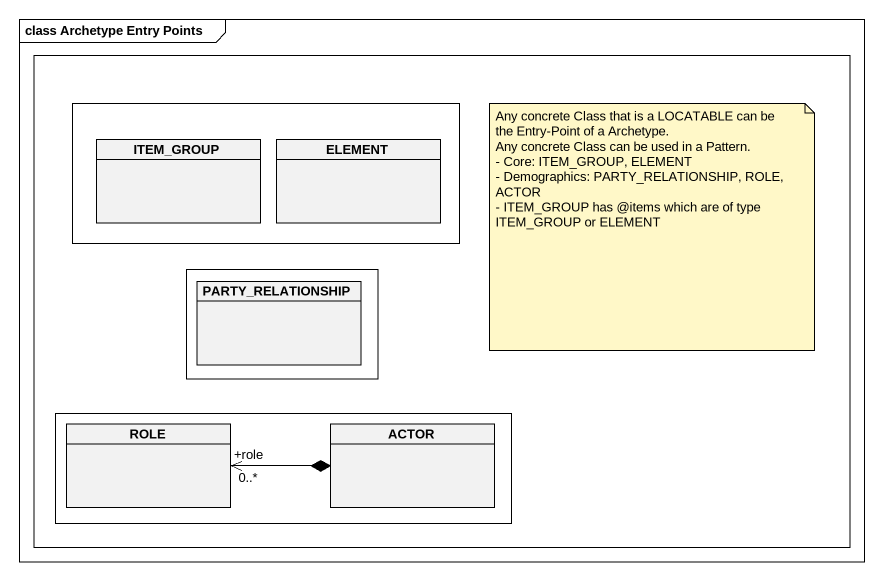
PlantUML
@startuml
mainframe class Archetype Entry Points
hide circle
hide empty members
rectangle " " as rectangle1 {
  rectangle " " as rectangle2 {
    class ITEM_GROUP
    class ELEMENT
  }
  rectangle " " as rectangle3 {
    class PARTY_RELATIONSHIP
  }
  rectangle " " as rectangle4 {
    class ROLE
    class "ACTOR" as ACTOR_
  }
}
ACTOR_ *-left-> "+role\n0..*" ROLE
note as N1
  Any concrete Class that is a LOCATABLE can be the Entry-Point of a Archetype.
  Any concrete Class can be used in a Pattern.
  - Core: ITEM_GROUP, ELEMENT
  - Demographics: PARTY_RELATIONSHIP, ROLE, ACTOR
  - ITEM_GROUP has @items which are of type ITEM_GROUP or ELEMENT
end note
@enduml
